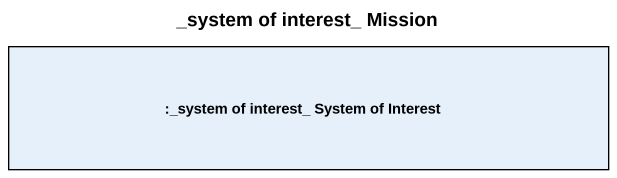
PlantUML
@startuml
title _system of interest_ Mission
rectangle ":_system of interest_ System of Interest" as system_of_interest_System
@enduml
